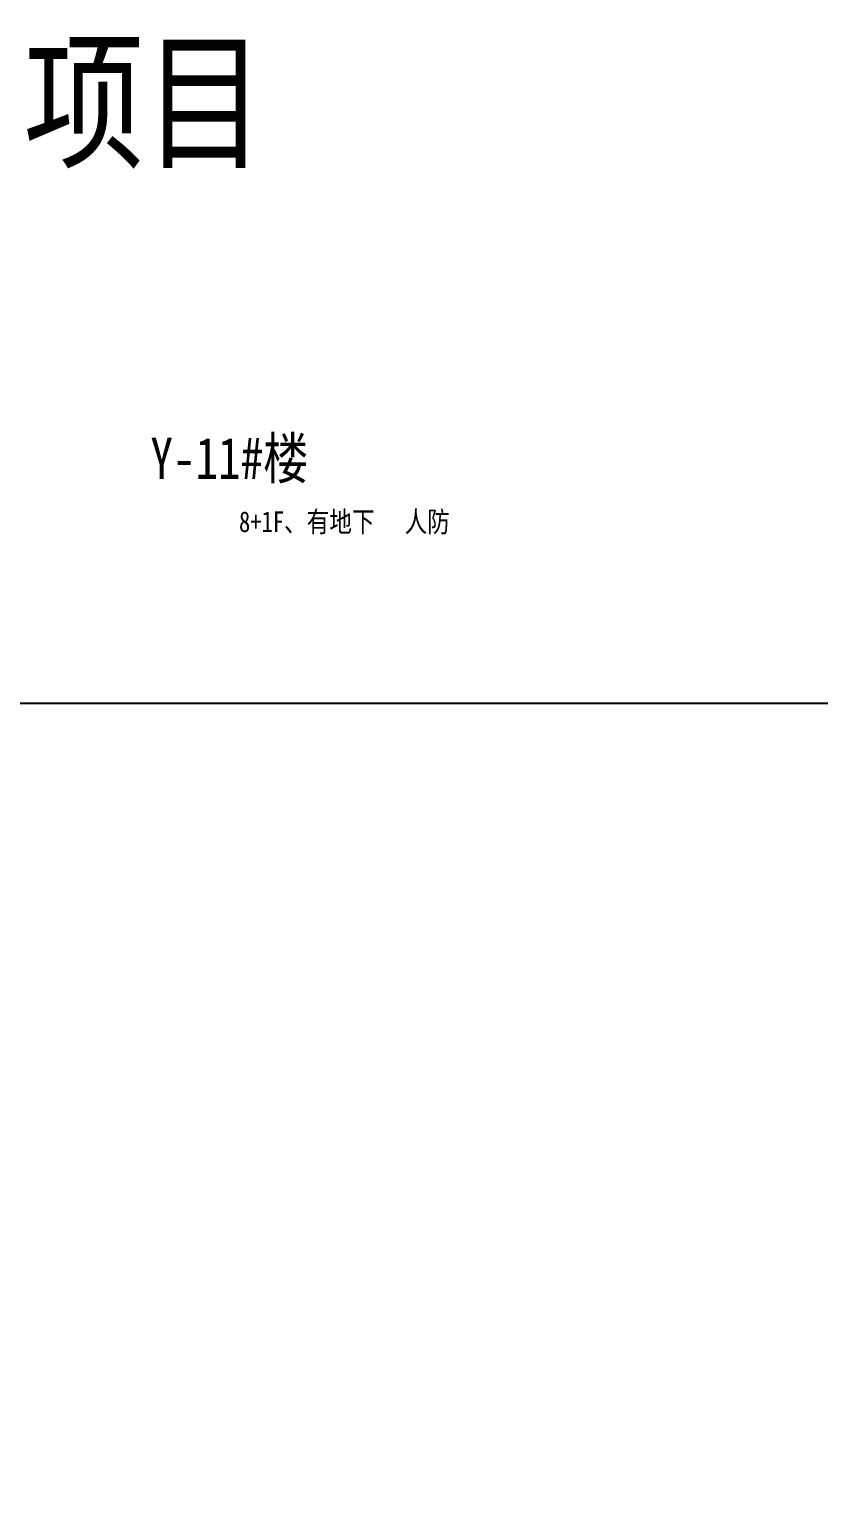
# Model space of a CAD drawing. Extents: x 27938 to 1507990, y 110129 to 923079.
# Drawn here: x 931326 to 1123547, y 564656 to 923079 of the extents above; entities that cross this region are included whole.
import ezdxf

# ---------------------------------------------------------------- set-up
doc = ezdxf.new("R2010")
doc.units = 0
doc.header["$LTSCALE"] = 1000
doc.header["$MEASUREMENT"] = 0
doc.layers.add('text', color=7, linetype='Continuous')
doc.layers.add('图框', color=140, linetype='Continuous')
doc.styles.add('黑体', font='simhei.ttf')

msp = doc.modelspace()

# ---------------------------------------------------------------- linework, layer by layer
at = {"color": 225, "ltscale": 0.5}
msp.add_lwpolyline([(247269, 758838.9), (1507989.5, 758838.9), (1507989.5, 110128.8), (247269, 110128.8)], close=True, dxfattribs=at)

# ---------------------------------------------------------------- texts
at = {"layer": 'text', "color": 1, "style": '黑体', "width": 0.8}
msp.add_text('Y-11#楼', height=10094.18, dxfattribs=at).set_placement((960795.9, 813475.1))
at = {"layer": 'text', "color": 2, "style": '黑体', "width": 0.8}
for s, p in [('8+1F、有地下', (982371.3, 800537.6)), ('人防', (1022716.1, 800537.6))]:
    msp.add_text(s, height=5047.09, dxfattribs=at).set_placement(p)
at = {"layer": '图框', "color": 2, "style": '黑体', "width": 0.8}
msp.add_text('宿州绿地城际空间站2019-302#地块项目', height=26917.806, dxfattribs=at).set_placement((474988.2, 892017.6))

doc.saveas('drawing.dxf')
